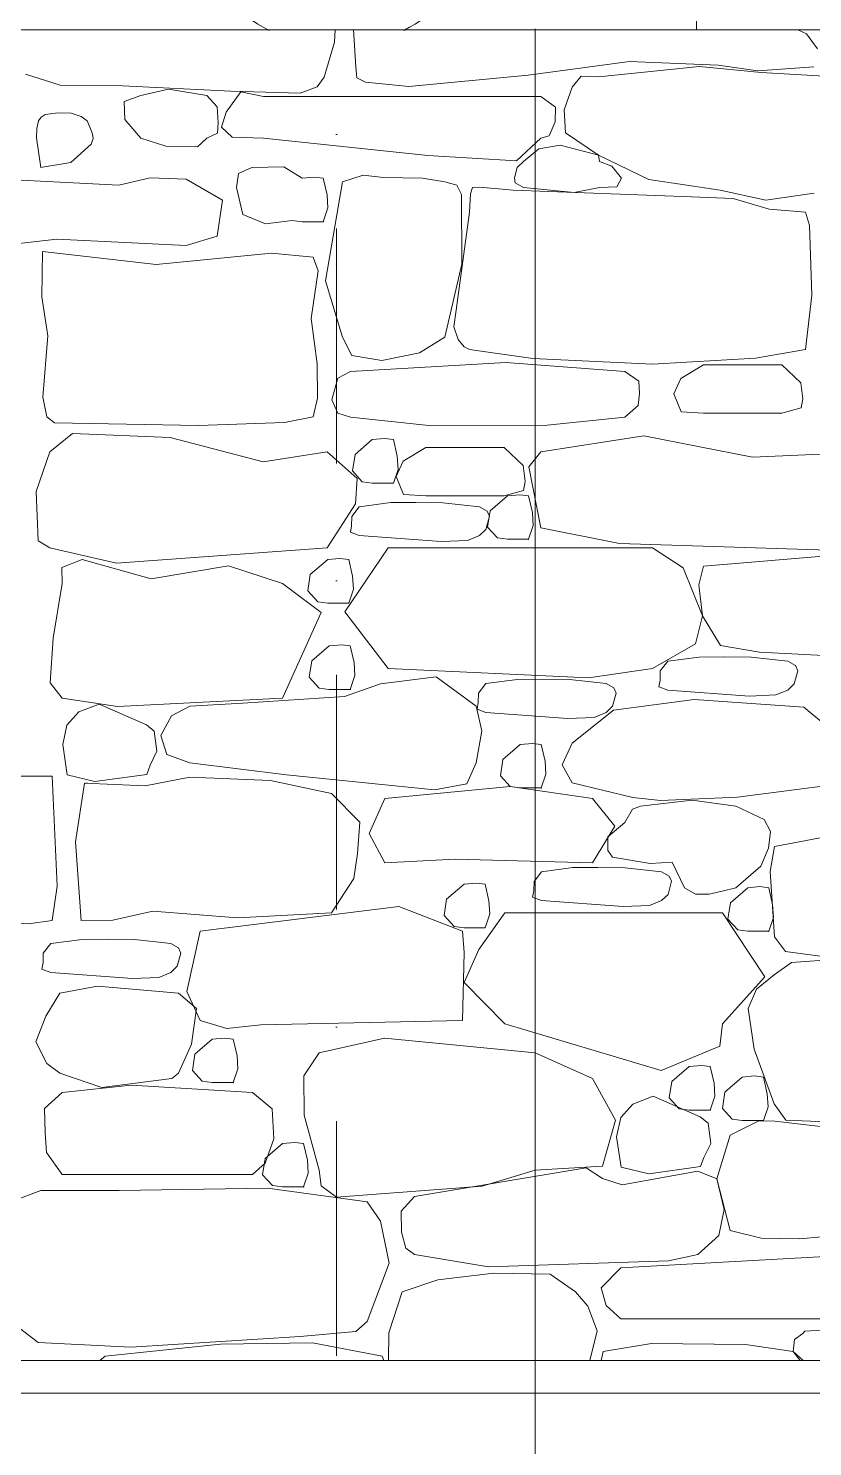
# Model space of a CAD drawing. Header units: millimetres. Extents: x 2399 to 111977, y 1313 to 59551.
# Drawn here: x 44922 to 46099, y 29042 to 31173 of the extents above; entities that cross this region are included whole.
import ezdxf

# ---------------------------------------------------------------- set-up
doc = ezdxf.new("R2010")
doc.units = ezdxf.units.MM
doc.linetypes.add('Штрихпунктирная', pattern=[670.277762, 352.777767, -176.388884, 0, -141.111112])
doc.layers.add('hatch1', color=7, linetype='Continuous', lineweight=20, true_color=0x6a6a6a)
doc.layers.add('main line', color=7, linetype='Continuous', lineweight=13)

# ---------------------------------------------------------------- blocks, each defined once
blk = doc.blocks.new('*X7')
at = {"layer": 'hatch1', "color": 251, "linetype": 'Continuous', "lineweight": 20, "true_color": 0x6a6a6a}
for p, q in [((41254, 7766.6), (41255.2, 7785.2)), ((41282.8, 7785.2), (41286, 7729.5)), ((41962.7, 7779.4), (41949.8, 7785.2)), ((41979.2, 7756.7), (41962.7, 7779.4)), ((41238.4, 7714.3), (41254, 7766.6)), ((41544.7, 7717.1), (41697.1, 7737.6)), ((41697.1, 7737.6), (41830, 7732.3)), ((40789.9, 7718.7), (40842.1, 7702.1)), ((41228.1, 7699.7), (41238.4, 7714.3)), ((41286, 7729.5), (41287.4, 7713.1)), ((41287.4, 7713.1), (41300.8, 7706.7)), ((41365.9, 7700.2), (41544.7, 7717.1)), ((41624.7, 7715.9), (41611.2, 7699)), ((41650.3, 7714.9), (41624.7, 7715.9)), ((41802, 7730), (41650.3, 7714.9)), ((41894.8, 7721), (41802, 7730)), ((41830, 7732.3), (41890, 7723.8)), ((41890, 7723.8), (41973.8, 7729.5)), ((42006.8, 7714.9), (41894.8, 7721)), ((40842.1, 7702.1), (40935.6, 7701.2)), ((40935.6, 7701.2), (41098.5, 7693.2)), ((41005.1, 7696.3), (40963.2, 7686.6)), ((41062.2, 7686.6), (41005.1, 7696.3)), ((41113.3, 7692.1), (41091.2, 7661.5)), ((41098.5, 7693.2), (41202.7, 7690.1)), ((41147.4, 7685.2), (41113.3, 7692.1)), ((41202.7, 7690.1), (41228.1, 7699.7)), ((41300.8, 7706.7), (41365.9, 7700.2)), ((41611.2, 7699), (41598.9, 7665.3)), ((40963.2, 7686.6), (40938.2, 7677.4)), ((40938.2, 7677.4), (40939.3, 7650.6)), ((41077.8, 7669.6), (41062.2, 7686.6)), ((41563.9, 7685.2), (41147.4, 7685.2)), ((41586.1, 7669.3), (41563.9, 7685.2)), ((40813.8, 7654.3), (40809.8, 7648.5)), ((40819.7, 7657.9), (40813.8, 7654.3)), ((40839.4, 7660.6), (40819.7, 7657.9)), ((40858.7, 7660.3), (40839.4, 7660.6)), ((40873.8, 7655.2), (40858.7, 7660.3)), ((40882.8, 7648.5), (40873.8, 7655.2)), ((40939.3, 7650.6), (40963.2, 7622.5)), ((41079.6, 7645.5), (41077.8, 7669.6)), ((41091.2, 7661.5), (41084.5, 7639)), ((41585.4, 7646.9), (41586.1, 7669.3)), ((41598.9, 7665.3), (41600.8, 7630.6)), ((40807.1, 7636.9), (40806.8, 7623.2)), ((40809.8, 7648.5), (40807.1, 7636.9)), ((40889.1, 7633.2), (40882.8, 7648.5)), ((40890.7, 7628.8), (40889.1, 7633.2)), ((40891.5, 7622.1), (40890.7, 7628.8)), ((41062.2, 7622.5), (41078.5, 7630.3)), ((41078.5, 7630.3), (41079.6, 7645.5)), ((41084.5, 7639), (41100.3, 7624.1)), ((41576.2, 7626.3), (41585.4, 7646.9)), ((41600.8, 7630.6), (41650.3, 7597.2)), ((40806.8, 7623.2), (40813.2, 7578.6)), ((40858.1, 7585.9), (40888.7, 7613.7)), ((40888.7, 7613.7), (40891.5, 7622.1)), ((40963.2, 7622.5), (41001.1, 7610.7)), ((41001.1, 7610.7), (41048.6, 7609.6)), ((41048.6, 7609.6), (41062.2, 7622.5)), ((41100.3, 7624.1), (41147.4, 7622.5)), ((41147.4, 7622.5), (41394.4, 7596.6)), ((41527.5, 7588.6), (41563.9, 7622.5)), ((41560.8, 7606.6), (41537.9, 7587.5)), ((41592.8, 7612), (41560.8, 7606.6)), ((41563.9, 7622.5), (41576.2, 7626.3)), ((41650.3, 7597.2), (41592.8, 7612)), ((40812.9, 7578.5), (40858.1, 7585.9)), ((41394.4, 7596.6), (41527.5, 7588.6)), ((41537.9, 7587.5), (41528.4, 7578.3)), ((41650.3, 7597.2), (41726.2, 7560.7)), ((41652.1, 7587.5), (41650.3, 7597.2)), ((41670.5, 7580.5), (41652.1, 7587.5)), ((41109.8, 7569.4), (41107.2, 7548.5)), ((41129.8, 7578.7), (41109.8, 7569.4)), ((41178, 7579.3), (41129.8, 7578.7)), ((41205.4, 7562.5), (41178, 7579.3)), ((41223.9, 7564.1), (41205.4, 7562.5)), ((41237.1, 7562.5), (41223.9, 7564.1)), ((41297.4, 7567.2), (41266.2, 7557.2)), ((41327.8, 7563.5), (41297.4, 7567.2)), ((41528.4, 7578.3), (41524.3, 7563)), ((41685.2, 7562.4), (41670.5, 7580.5)), ((40930.5, 7552.1), (40754, 7560.8)), ((40977.2, 7562.9), (40930.5, 7552.1)), ((41031.4, 7560.8), (40977.2, 7562.9)), ((41085.9, 7529.2), (41031.4, 7560.8)), ((41107.2, 7548.5), (41116.5, 7507.7)), ((41242.9, 7537.4), (41237.1, 7562.5)), ((41266.2, 7557.2), (41240.5, 7408.3)), ((41386.4, 7562.7), (41327.8, 7563.5)), ((41420, 7557.2), (41386.4, 7562.7)), ((41437.9, 7551.8), (41420, 7557.2)), ((41444.7, 7538), (41437.9, 7551.8)), ((41461.5, 7548.4), (41458.4, 7538.7)), ((41472.2, 7548.7), (41461.5, 7548.4)), ((41522.6, 7544.2), (41472.2, 7548.7)), ((41790.2, 7534.5), (41522.6, 7544.2)), ((41524.3, 7563), (41525.3, 7555.5)), ((41525.3, 7555.5), (41537.9, 7548.6)), ((41537.9, 7548.6), (41613.9, 7541)), ((41613.9, 7541), (41652.1, 7548.6)), ((41652.1, 7548.6), (41677.8, 7549.5)), ((41677.8, 7549.5), (41685.2, 7562.4)), ((41726.2, 7560.7), (41833.2, 7544.4)), ((41833.2, 7544.4), (41901.9, 7529.4)), ((41077.8, 7475.2), (41085.9, 7529.2)), ((41244.1, 7517.8), (41242.9, 7537.4)), ((41445.5, 7433.5), (41444.7, 7538)), ((41458.4, 7538.7), (41456.9, 7511.6)), ((41852.5, 7532.1), (41790.2, 7534.5)), ((41907, 7515.8), (41852.5, 7532.1)), ((41901.9, 7529.4), (41974.3, 7540.1)), ((41116.5, 7507.7), (41150.4, 7493.7)), ((41237.1, 7497.1), (41244.1, 7517.8)), ((41456.9, 7511.6), (41436.6, 7364.4)), ((41961.2, 7511.6), (41907, 7515.8)), ((41967.4, 7491.6), (41961.2, 7511.6)), ((41150.4, 7493.7), (41190.4, 7499.1)), ((41190.4, 7499.1), (41205.4, 7497.1)), ((41205.4, 7497.1), (41237.1, 7497.1)), ((41970.6, 7386.5), (41967.4, 7491.6)), ((40754, 7461.4), (40837.1, 7470.7)), ((40837.1, 7470.7), (41031.4, 7461.4)), ((41031.4, 7461.4), (41077.8, 7475.2)), ((40815.7, 7452.4), (40814.9, 7384)), ((40986.3, 7432.8), (40815.7, 7452.4)), ((41159.3, 7449.7), (40986.3, 7432.8)), ((41222.2, 7443.7), (41159.3, 7449.7)), ((41229.8, 7423.1), (41222.2, 7443.7)), ((41219.2, 7351.6), (41229.8, 7423.1)), ((41420, 7323.5), (41445.5, 7433.5)), ((41240.5, 7408.3), (41266.2, 7323.5)), ((40814.9, 7384), (40823.5, 7325.5)), ((41961.2, 7305), (41970.6, 7386.5)), ((41227.9, 7283.5), (41219.2, 7351.6)), ((41436.6, 7364.4), (41433.1, 7339.2)), ((41433.1, 7339.2), (41439.6, 7320.2)), ((40823.5, 7325.5), (40816.3, 7233.7)), ((41266.2, 7323.5), (41280, 7296)), ((41381.7, 7299.9), (41420, 7323.5)), ((41439.6, 7320.2), (41448.6, 7309.2)), ((41448.6, 7309.2), (41456.9, 7305)), ((41280, 7296), (41325.1, 7288.6)), ((41325.1, 7288.6), (41381.7, 7299.9)), ((41456.9, 7305), (41551.7, 7291.8)), ((41551.7, 7291.8), (41731.6, 7283.2)), ((41731.6, 7283.2), (41886.3, 7292)), ((41886.3, 7292), (41961.2, 7305)), ((41228.4, 7231.8), (41227.9, 7283.5)), ((41278, 7272), (41258.9, 7261.9)), ((41511.2, 7285.7), (41278, 7272)), ((41689.9, 7272), (41511.2, 7285.7)), ((41711.3, 7257.7), (41689.9, 7272)), ((41808.1, 7281.9), (41774, 7261.6)), ((41925.6, 7281.9), (41808.1, 7281.9)), ((41954.3, 7254.8), (41925.6, 7281.9)), ((41258.9, 7261.9), (41250.3, 7229.3)), ((41712.3, 7238.8), (41711.3, 7257.7)), ((41774, 7261.6), (41763.5, 7238.3)), ((41957.1, 7230.8), (41954.3, 7254.8)), ((40816.3, 7233.7), (40822.2, 7203.7)), ((41222.2, 7203.7), (41228.4, 7231.8)), ((41250.3, 7229.3), (41259.1, 7209.2)), ((41710.3, 7220.9), (41712.3, 7238.8)), ((41763.5, 7238.3), (41774.5, 7211.6)), ((41954.9, 7217.3), (41957.1, 7230.8)), ((40822.2, 7203.7), (40833.7, 7195.1)), ((41179.1, 7195.6), (41222.2, 7203.7)), ((41259.1, 7209.2), (41278, 7203.4)), ((41278, 7203.4), (41396, 7191)), ((41573.5, 7191.3), (41689.9, 7203.4)), ((41689.9, 7203.4), (41710.3, 7220.9)), ((41774.5, 7211.6), (41808.1, 7209.3)), ((41808.1, 7209.3), (41925.6, 7209.3)), ((41925.6, 7209.3), (41954.9, 7217.3)), ((40833.7, 7195.1), (41050.1, 7190.8)), ((41050.1, 7190.8), (41179.1, 7195.6)), ((41396, 7191), (41573.5, 7191.3)), ((40860.8, 7178.9), (40826.6, 7151.4)), ((41007.5, 7172.9), (40860.8, 7178.9)), ((41147.2, 7136.2), (41007.5, 7172.9)), ((41310.9, 7169.7), (41284.9, 7147.1)), ((41329.3, 7171.4), (41310.9, 7169.7)), ((41342.6, 7169.7), (41329.3, 7171.4)), ((41348.3, 7144.7), (41342.6, 7169.7)), ((41718.6, 7175.2), (41563.9, 7151.4)), ((41881.7, 7143.5), (41718.6, 7175.2)), ((40826.6, 7151.4), (40806.2, 7091.8)), ((41242.9, 7151.4), (41147.2, 7136.2)), ((41288.4, 7111.2), (41242.9, 7151.4)), ((41284.9, 7147.1), (41281.2, 7122.6)), ((41349.6, 7125), (41348.3, 7144.7)), ((41391.3, 7157.8), (41357.3, 7137.5)), ((41508.8, 7157.8), (41391.3, 7157.8)), ((41537.5, 7130.6), (41508.8, 7157.8)), ((41563.9, 7151.4), (41545.7, 7129)), ((42068.2, 7151.4), (41881.7, 7143.5)), ((41281.2, 7122.6), (41295.9, 7106.3)), ((41342.6, 7104.4), (41349.6, 7125)), ((41357.3, 7137.5), (41346.7, 7114.2)), ((41540.4, 7106.7), (41537.5, 7130.6)), ((41545.7, 7129), (41563.9, 7037.2)), ((41285.5, 7073.2), (41288.4, 7111.2)), ((41295.9, 7106.3), (41310.9, 7104.4)), ((41310.9, 7104.4), (41342.6, 7104.4)), ((41346.7, 7114.2), (41357.8, 7087.5)), ((41538.1, 7093.2), (41540.4, 7106.7)), ((40806.2, 7091.8), (40809.1, 7017.8)), ((41338.6, 7075), (41291.3, 7068.8)), ((41376.1, 7075.2), (41338.6, 7075)), ((41357.8, 7087.5), (41391.3, 7085.2)), ((41417, 7074.9), (41376.1, 7075.2)), ((41391.3, 7085.2), (41508.8, 7085.2)), ((41471.6, 7068.8), (41417, 7074.9)), ((41513.8, 7085.4), (41487.7, 7062.8)), ((41508.8, 7085.2), (41538.1, 7093.2)), ((41532.2, 7087), (41513.8, 7085.4)), ((41545.4, 7085.4), (41532.2, 7087)), ((41551.2, 7060.3), (41545.4, 7085.4)), ((41242.9, 7006.9), (41285.5, 7073.2)), ((41280.2, 7054.3), (41279.8, 7040.4)), ((41291.3, 7068.8), (41280.2, 7054.3)), ((41483.3, 7062.4), (41471.6, 7068.8)), ((41481.4, 7034.8), (41486.7, 7054.7)), ((41486.7, 7054.7), (41483.3, 7062.4)), ((41487.7, 7062.8), (41484, 7038.2)), ((41552.4, 7040.7), (41551.2, 7060.3)), ((41279.8, 7040.4), (41278, 7030.5)), ((41471.6, 7025.6), (41481.4, 7034.8)), ((41484, 7038.2), (41498.8, 7022)), ((41545.4, 7020.1), (41552.4, 7040.7)), ((41563.9, 7037.2), (41682.3, 7013.5)), ((40809.1, 7017.8), (40826.6, 7006.9)), ((41278, 7030.5), (41291.3, 7025.6)), ((41291.3, 7025.6), (41414.2, 7016.6)), ((41414.2, 7016.6), (41453.6, 7018.1)), ((41453.6, 7018.1), (41471.6, 7025.6)), ((41498.8, 7022), (41513.8, 7020.1)), ((41513.8, 7020.1), (41545.4, 7020.1)), ((41682.3, 7013.5), (41995.9, 7003.6)), ((40826.6, 7006.9), (40926.9, 6983.9)), ((40875.2, 6989.4), (40844.8, 6977.6)), ((40978.9, 6960.5), (40875.2, 6989.4)), ((40926.9, 6983.9), (41242.9, 7006.9)), ((41243.9, 6989.5), (41217.8, 6966.9)), ((41262.3, 6991.1), (41243.9, 6989.5)), ((41275.6, 6989.5), (41262.3, 6991.1)), ((41334.9, 7006.9), (41269.5, 6910.9)), ((41281.3, 6964.4), (41275.6, 6989.5)), ((41731.6, 7006.9), (41334.9, 7006.9)), ((41777.5, 6977), (41731.6, 7006.9)), ((42045.4, 6999.2), (41808.1, 6979.8)), ((40844.8, 6977.6), (40845, 6953.4)), ((41095.2, 6980.2), (40978.9, 6960.5)), ((41175.9, 6953.4), (41095.2, 6980.2)), ((41806.9, 6905.2), (41777.5, 6977)), ((41808.1, 6979.8), (41801.2, 6951.4)), ((40845, 6953.4), (40831.6, 6871.3)), ((41234.3, 6910.1), (41175.9, 6953.4)), ((41217.8, 6966.9), (41214.2, 6942.3)), ((41282.6, 6944.8), (41281.3, 6964.4)), ((41801.2, 6951.4), (41806.9, 6905.2)), ((41214.2, 6942.3), (41228.9, 6926.1)), ((41228.9, 6926.1), (41243.9, 6924.1)), ((41275.6, 6924.1), (41282.6, 6944.8)), ((41175.9, 6781.4), (41234.3, 6910.1)), ((41243.9, 6924.1), (41275.6, 6924.1)), ((41269.5, 6910.9), (41334.9, 6826)), ((41796.2, 6863.1), (41806.9, 6905.2)), ((41806.9, 6905.2), (41833.6, 6860.4)), ((40831.6, 6871.3), (40827.2, 6804.4)), ((41264.4, 6861.4), (41246, 6859.8)), ((41277.7, 6859.8), (41264.4, 6861.4)), ((41731.6, 6826), (41796.2, 6863.1)), ((41246, 6859.8), (41219.9, 6837.2)), ((41283.4, 6834.8), (41277.7, 6859.8)), ((41801.7, 6843), (41754.4, 6836.8)), ((41839.2, 6843.2), (41801.7, 6843)), ((41833.6, 6860.4), (41892.5, 6850.4)), ((41880, 6842.9), (41839.2, 6843.2)), ((41934.6, 6836.8), (41880, 6842.9)), ((41892.5, 6850.4), (42086.6, 6840.6)), ((41219.9, 6837.2), (41216.3, 6812.7)), ((41284.7, 6815.1), (41283.4, 6834.8)), ((41334.9, 6826), (41635.3, 6811.9)), ((41635.3, 6811.9), (41731.6, 6826)), ((41743.3, 6822.2), (41742.9, 6808.3)), ((41754.4, 6836.8), (41743.3, 6822.2)), ((41946.4, 6830.3), (41934.6, 6836.8)), ((41944.5, 6802.7), (41949.8, 6822.6)), ((41949.8, 6822.6), (41946.4, 6830.3)), ((40827.2, 6804.4), (40845, 6781.4)), ((41216.3, 6812.7), (41231, 6796.4)), ((41323, 6802.8), (41268.9, 6783.9)), ((41277.7, 6794.5), (41284.7, 6815.1)), ((41407, 6813.3), (41323, 6802.8)), ((41467, 6769.5), (41407, 6813.3)), ((41481.5, 6803.1), (41470.4, 6788.6)), ((41528.8, 6809.3), (41481.5, 6803.1)), ((41566.3, 6809.6), (41528.8, 6809.3)), ((41607.2, 6809.2), (41566.3, 6809.6)), ((41661.8, 6803.1), (41607.2, 6809.2)), ((41673.5, 6796.7), (41661.8, 6803.1)), ((41676.9, 6789), (41673.5, 6796.7)), ((41742.9, 6808.3), (41741.1, 6798.4)), ((41741.1, 6798.4), (41754.4, 6793.5)), ((41934.6, 6793.5), (41944.5, 6802.7)), ((40845, 6781.4), (40928.5, 6768.7)), ((40928.5, 6768.7), (41175.9, 6781.4)), ((41268.9, 6783.9), (41116.4, 6773.9)), ((41231, 6796.4), (41246, 6794.5)), ((41246, 6794.5), (41277.7, 6794.5)), ((41470.4, 6788.6), (41470, 6774.7)), ((41671.6, 6769.1), (41676.9, 6789)), ((41794.3, 6779.4), (41673.1, 6763.4)), ((41754.4, 6793.5), (41877.3, 6784.5)), ((41958.6, 6768), (41794.3, 6779.4)), ((41877.3, 6784.5), (41916.7, 6786.1)), ((41916.7, 6786.1), (41934.6, 6793.5)), ((40870.4, 6760.7), (40852.3, 6740.8)), ((40901, 6772.5), (40870.4, 6760.7)), ((40971.7, 6741.4), (40901, 6772.5)), ((41009.3, 6754.8), (40993.6, 6725.1)), ((41037.1, 6769.5), (41009.3, 6754.8)), ((41116.4, 6773.9), (41037.1, 6769.5)), ((41475.3, 6732.4), (41467, 6769.5)), ((41470, 6774.7), (41468.2, 6764.8)), ((41468.2, 6764.8), (41481.5, 6759.9)), ((41481.5, 6759.9), (41604.4, 6750.9)), ((41673.1, 6763.4), (41611.2, 6713.9)), ((41643.8, 6752.4), (41661.8, 6759.9)), ((41661.8, 6759.9), (41671.6, 6769.1)), ((42023.6, 6713.9), (41958.6, 6768)), ((40852.3, 6740.8), (40846, 6711.5)), ((40983.5, 6731.9), (40971.7, 6741.4)), ((41604.4, 6750.9), (41643.8, 6752.4)), ((40846, 6711.5), (40852.7, 6666.2)), ((40987.3, 6701.8), (40983.5, 6731.9)), ((40993.6, 6725.1), (41002.5, 6696.7)), ((41467, 6684.1), (41475.3, 6732.4)), ((41532.9, 6711.8), (41506.8, 6689.2)), ((41551.3, 6713.4), (41532.9, 6711.8)), ((41564.6, 6711.8), (41551.3, 6713.4)), ((41570.3, 6686.7), (41564.6, 6711.8)), ((41611.2, 6713.9), (41595.9, 6681.2)), ((40977.2, 6680.5), (40987.3, 6701.8)), ((41002.5, 6696.7), (41037.1, 6684.1)), ((40972.1, 6666.8), (40977.2, 6680.5)), ((41037.1, 6684.1), (41182.1, 6666)), ((41452.7, 6652.4), (41467, 6684.1)), ((41506.8, 6689.2), (41503.2, 6664.6)), ((41571.6, 6667.1), (41570.3, 6686.7)), ((41595.9, 6681.2), (41611.2, 6654)), ((40830.3, 6664.3), (40698.5, 6664.3)), ((40837.8, 6499), (40830.3, 6664.3)), ((40852.7, 6666.2), (40894.3, 6656.2)), ((40878.7, 6653.8), (40865, 6565.3)), ((40882.5, 6654), (40878.7, 6653)), ((40969.9, 6649.7), (40878.7, 6653.8)), ((40894.3, 6656.2), (40972.1, 6666.8)), ((41037.1, 6662.7), (40969.9, 6649.7)), ((41158.1, 6657.6), (41037.1, 6662.7)), ((41249.7, 6637.9), (41158.1, 6657.6)), ((41182.1, 6666), (41404.1, 6643.5)), ((41517.9, 6648.4), (41329.7, 6630.7)), ((41404.1, 6643.5), (41452.7, 6652.4)), ((41503.2, 6664.6), (41517.9, 6648.4)), ((41517.9, 6648.4), (41532.9, 6646.4)), ((41641.6, 6630.7), (41517.9, 6648.4)), ((41564.6, 6646.4), (41571.6, 6667.1)), ((41611.2, 6654), (41702.2, 6631.9)), ((41859.2, 6632.7), (42023.6, 6654)), ((41292.2, 6595), (41249.7, 6637.9)), ((41329.7, 6630.7), (41306.1, 6577.8)), ((41532.9, 6646.4), (41564.6, 6646.4)), ((41675.1, 6589), (41641.6, 6630.7)), ((41702.2, 6631.9), (41743.4, 6627.5)), ((41791.2, 6628.1), (41713.7, 6618.8)), ((41743.4, 6627.5), (41859.2, 6632.7)), ((41856.9, 6618.8), (41791.2, 6628.1)), ((41701.7, 6614.5), (41689.9, 6594.5)), ((41713.7, 6618.8), (41701.7, 6614.5)), ((41899.5, 6599.2), (41856.9, 6618.8)), ((41288.6, 6548), (41292.2, 6595)), ((41641.6, 6533.8), (41675.1, 6589)), ((41689.9, 6594.5), (41664.5, 6573.2)), ((41908.8, 6580.9), (41899.5, 6599.2)), ((40865, 6565.3), (40873.6, 6447.1)), ((41306.1, 6577.8), (41329.7, 6533.8)), ((41664.5, 6573.2), (41664.4, 6552.5)), ((41905.8, 6555.8), (41908.8, 6580.9)), ((42022.3, 6578.7), (41915, 6558.7)), ((41283, 6510.2), (41288.6, 6548)), ((41664.4, 6552.5), (41671.6, 6542.6)), ((41671.6, 6542.6), (41727.9, 6533)), ((41894.2, 6528.9), (41905.8, 6555.8)), ((41915, 6558.7), (41908.1, 6521)), ((41329.7, 6533.8), (41435.5, 6539.5)), ((41435.5, 6539.5), (41641.6, 6533.8)), ((41564.8, 6520.5), (41553.7, 6505.9)), ((41612.1, 6526.7), (41564.8, 6520.5)), ((41649.6, 6526.9), (41612.1, 6526.7)), ((41690.5, 6526.6), (41649.6, 6526.9)), ((41745.1, 6520.5), (41690.5, 6526.6)), ((41727.9, 6533), (41761.1, 6535.1)), ((41756.8, 6514), (41745.1, 6520.5)), ((41761.1, 6535.1), (41779.6, 6496.6)), ((41856.9, 6496.6), (41894.2, 6528.9)), ((41908.1, 6521), (41915, 6422.7)), ((40830.3, 6447.1), (40837.8, 6499)), ((41249.7, 6459), (41283, 6510.2)), ((41448.6, 6501.8), (41422.5, 6479.2)), ((41467, 6503.4), (41448.6, 6501.8)), ((41480.2, 6501.8), (41467, 6503.4)), ((41486, 6476.7), (41480.2, 6501.8)), ((41553.7, 6505.9), (41553.3, 6492)), ((41754.9, 6486.4), (41760.3, 6506.3)), ((41760.3, 6506.3), (41756.8, 6514)), ((41422.5, 6479.2), (41418.8, 6454.7)), ((41553.3, 6492), (41551.5, 6482.2)), ((41551.5, 6482.2), (41564.8, 6477.2)), ((41564.8, 6477.2), (41687.8, 6468.2)), ((41727.2, 6469.8), (41745.1, 6477.2)), ((41745.1, 6477.2), (41754.9, 6486.4)), ((41779.6, 6496.6), (41796, 6486.9)), ((41796, 6486.9), (41816.9, 6486.9)), ((41816.9, 6486.9), (41836.2, 6491.6)), ((41836.2, 6491.6), (41856.9, 6496.6)), ((41874.5, 6496.6), (41848.5, 6473.9)), ((41892.9, 6498.2), (41874.5, 6496.6)), ((41906.2, 6496.6), (41892.9, 6498.2)), ((41911.9, 6471.5), (41906.2, 6496.6)), ((40921.2, 6447.7), (40981.2, 6461.4)), ((40981.2, 6461.4), (41108.5, 6451.5)), ((41350.8, 6468.3), (41052.3, 6431.3)), ((41108.5, 6451.5), (41249.7, 6459)), ((41446.4, 6431.3), (41350.8, 6468.3)), ((41509.7, 6459), (41470.6, 6403.8)), ((41480.2, 6436.5), (41487.2, 6457.1)), ((41487.2, 6457.1), (41486, 6476.7)), ((41836.5, 6459), (41509.7, 6459)), ((41687.8, 6468.2), (41727.2, 6469.8)), ((41900.1, 6362.6), (41836.5, 6459)), ((41848.5, 6473.9), (41844.8, 6449.4)), ((41913.2, 6451.9), (41911.9, 6471.5)), ((40698.5, 6447.1), (40794.8, 6442.4)), ((40794.8, 6442.4), (40830.3, 6447.1)), ((40873.1, 6447.1), (40921.2, 6447.7)), ((41418.8, 6454.7), (41433.6, 6438.4)), ((41433.6, 6438.4), (41448.6, 6436.5)), ((41448.6, 6436.5), (41480.2, 6436.5)), ((41844.8, 6449.4), (41859.5, 6433.1)), ((41906.2, 6431.2), (41913.2, 6451.9)), ((40875.3, 6418.8), (40828, 6412.6)), ((40912.8, 6419), (40875.3, 6418.8)), ((40953.7, 6418.7), (40912.8, 6419)), ((41008.3, 6412.6), (40953.7, 6418.7)), ((41052.3, 6431.3), (41032.5, 6340.7)), ((41448.7, 6399.1), (41446.4, 6431.3)), ((41859.5, 6433.1), (41874.5, 6431.2)), ((41874.5, 6431.2), (41906.2, 6431.2)), ((41915, 6422.7), (41931.2, 6400.6)), ((40816.9, 6398.1), (40816.5, 6384.1)), ((40828, 6412.6), (40816.9, 6398.1)), ((41020, 6406.1), (41008.3, 6412.6)), ((41018.1, 6378.6), (41023.4, 6398.4)), ((41023.4, 6398.4), (41020, 6406.1)), ((41446.4, 6297.3), (41448.7, 6399.1)), ((41470.6, 6403.8), (41448.7, 6354)), ((41931.2, 6400.6), (41995, 6392)), ((42120.2, 6397.5), (41940.3, 6384)), ((40816.5, 6384.1), (40814.7, 6374.3)), ((40814.7, 6374.3), (40828, 6369.4)), ((41008.3, 6369.4), (41018.1, 6378.6)), ((41940.3, 6384), (41914.4, 6365.9)), ((40828, 6369.4), (40950.9, 6360.3)), ((40950.9, 6360.3), (40990.3, 6361.9)), ((40990.3, 6361.9), (41008.3, 6369.4)), ((41448.7, 6354), (41509.7, 6292)), ((41836.5, 6292), (41900.1, 6362.6)), ((41914.4, 6365.9), (41887.7, 6344.3)), ((40841.7, 6338.2), (40820.8, 6303.7)), ((40898.5, 6348.5), (40841.7, 6338.2)), ((41020, 6338.2), (40898.5, 6348.5)), ((41046.9, 6315), (41020, 6338.2)), ((41032.5, 6340.7), (41052.3, 6297.3)), ((41887.7, 6344.3), (41875.2, 6315.3)), ((41039.4, 6261.3), (41046.9, 6315)), ((41875.2, 6315.3), (41884.1, 6253.8)), ((40820.8, 6303.7), (40805.8, 6265.2)), ((41052.3, 6297.3), (41092.5, 6284.8)), ((41092.5, 6284.8), (41143.5, 6290.4)), ((41143.5, 6290.4), (41446.4, 6297.3)), ((41509.7, 6292), (41744.4, 6222)), ((41832.8, 6258.3), (41836.5, 6292)), ((40805.8, 6265.2), (40822.2, 6232.5)), ((41070.5, 6269.1), (41044.5, 6246.4)), ((41088.9, 6270.7), (41070.5, 6269.1)), ((41102.2, 6269.1), (41088.9, 6270.7)), ((41107.9, 6244), (41102.2, 6269.1)), ((41329.2, 6270.7), (41231.2, 6248.4)), ((41555.3, 6248.4), (41329.2, 6270.7)), ((41020, 6218.1), (41039.4, 6261.3)), ((41044.5, 6246.4), (41040.8, 6221.9)), ((41109.2, 6224.4), (41107.9, 6244)), ((41231.2, 6248.4), (41208, 6213.7)), ((41641.6, 6210.1), (41555.3, 6248.4)), ((41744.4, 6222), (41832.8, 6258.3)), ((41884.1, 6253.8), (41914.4, 6171.9)), ((40822.2, 6232.5), (40841.7, 6218.1)), ((41040.8, 6221.9), (41055.5, 6205.7)), ((41102.2, 6203.7), (41109.2, 6224.4)), ((41786.5, 6227.9), (41760.5, 6205.3)), ((41805, 6229.5), (41786.5, 6227.9)), ((41818.2, 6227.9), (41805, 6229.5)), ((41824, 6202.8), (41818.2, 6227.9)), ((40841.7, 6218.1), (40904.9, 6196.6)), ((40948.6, 6200.1), (40845, 6189)), ((40904.9, 6196.6), (41009.8, 6210.1)), ((41130.8, 6189), (40948.6, 6200.1)), ((41009.8, 6210.1), (41020, 6218.1)), ((41055.5, 6205.7), (41070.5, 6203.7)), ((41070.5, 6203.7), (41102.2, 6203.7)), ((41208, 6213.7), (41208.8, 6154.8)), ((41676.2, 6147.3), (41641.6, 6210.1)), ((41760.5, 6205.3), (41756.8, 6180.8)), ((41825.2, 6183.2), (41824, 6202.8)), ((41866.4, 6212.1), (41840.4, 6189.4)), ((41884.8, 6213.7), (41866.4, 6212.1)), ((41898.1, 6212.1), (41884.8, 6213.7)), ((41903.9, 6187), (41898.1, 6212.1)), ((40845, 6189), (40818.6, 6164.7)), ((41160.6, 6164.4), (41130.8, 6189)), ((41732.7, 6183.2), (41702.1, 6171.3)), ((41803.4, 6152.1), (41732.7, 6183.2)), ((41756.8, 6180.8), (41771.5, 6164.5)), ((41818.2, 6162.6), (41825.2, 6183.2)), ((41840.4, 6189.4), (41836.7, 6164.9)), ((41905.1, 6167.4), (41903.9, 6187)), ((40818.6, 6164.7), (40819.9, 6128.2)), ((41162.8, 6119.3), (41160.6, 6164.4)), ((41702.1, 6171.3), (41684, 6151.5)), ((41771.5, 6164.5), (41786.5, 6162.6)), ((41786.5, 6162.6), (41818.2, 6162.6)), ((41836.7, 6164.9), (41851.4, 6148.7)), ((41898.1, 6146.7), (41905.1, 6167.4)), ((41914.4, 6171.9), (41931.7, 6147.3)), ((41208.8, 6154.8), (41231.2, 6072.2)), ((41656.3, 6078.1), (41676.2, 6147.3)), ((41684, 6151.5), (41677.7, 6122.1)), ((41815.2, 6142.6), (41803.4, 6152.1)), ((41819, 6112.5), (41815.2, 6142.6)), ((41891.3, 6146.2), (41848.4, 6125)), ((41851.4, 6148.7), (41866.4, 6146.7)), ((41866.4, 6146.7), (41898.1, 6146.7)), ((41915.1, 6145.6), (41891.3, 6146.2)), ((42092.6, 6125), (41915.1, 6145.6)), ((41931.7, 6147.3), (42030.5, 6143.4)), ((40819.9, 6128.2), (40821.9, 6098.6)), ((41149.8, 6082.8), (41162.8, 6119.3)), ((41677.7, 6122.1), (41684.4, 6076.9)), ((41848.4, 6125), (41828.2, 6059.3)), ((40821.9, 6098.6), (40845, 6065.6)), ((41175.9, 6112.4), (41149.9, 6089.8)), ((41194.4, 6114), (41175.9, 6112.4)), ((41207.6, 6112.4), (41194.4, 6114)), ((41213.4, 6087.3), (41207.6, 6112.4)), ((41808.9, 6091.1), (41819, 6112.5)), ((41130.8, 6065.6), (41149.8, 6082.8)), ((41149.9, 6089.8), (41146.2, 6065.3)), ((41214.6, 6067.7), (41213.4, 6087.3)), ((41632, 6075.6), (41374.4, 6032.7)), ((41555.3, 6072.2), (41656.3, 6078.1)), ((41656.6, 6059.6), (41632, 6075.6)), ((41684.4, 6076.9), (41726, 6066.8)), ((41726, 6066.8), (41803.8, 6077.5)), ((41803.8, 6077.5), (41808.9, 6091.1)), ((40845, 6065.6), (41130.8, 6065.6)), ((41146.2, 6065.3), (41161, 6049)), ((41207.6, 6047.1), (41214.6, 6067.7)), ((41231.2, 6072.2), (41234, 6048.8)), ((41475.9, 6048.2), (41555.3, 6072.2)), ((41686.2, 6050.4), (41656.6, 6059.6)), ((41799.5, 6070.9), (41686.2, 6050.4)), ((41828.2, 6059.3), (41799.5, 6070.9)), ((41839, 6013.1), (41828.2, 6059.3)), ((41828.2, 6059.3), (41848.4, 5981.8)), ((40813, 6041.8), (40768.1, 6024.7)), ((40881.4, 6041.8), (40813, 6041.8)), ((40930.6, 6041.8), (40862.3, 6041.8)), ((41153.4, 6045.2), (40930.6, 6041.8)), ((41303.1, 6024.7), (41153.4, 6045.2)), ((41161, 6049), (41175.9, 6047.1)), ((41175.9, 6047.1), (41207.6, 6047.1)), ((41234, 6048.8), (41256.9, 6031.6)), ((41256.9, 6031.6), (41475.9, 6048.2)), ((41374.4, 6032.7), (41354.1, 6010.8)), ((41323.4, 5995.6), (41303.1, 6024.7)), ((41354.1, 6010.8), (41354.6, 5979.3)), ((41831.2, 5974), (41839, 6013.1)), ((41336.1, 5932.5), (41323.4, 5995.6)), ((41354.6, 5979.3), (41361.3, 5955.2)), ((41799.5, 5945.5), (41831.2, 5974)), ((41848.4, 5981.8), (41894.6, 5970.2)), ((41894.6, 5970.2), (41953, 5969.1)), ((41953, 5969.1), (42092.6, 5981.8)), ((41361.3, 5955.2), (41374.4, 5945.5)), ((41374.4, 5945.5), (41485.3, 5927)), ((42193.6, 5954), (41684, 5925.6)), ((41755.7, 5935.8), (41799.5, 5945.5)), ((41303.1, 5845.1), (41336.1, 5932.5)), ((41485.3, 5927), (41755.7, 5935.8)), ((41684, 5925.6), (41654.4, 5895.4)), ((41409.2, 5907.3), (41355.9, 5889.4)), ((41493.3, 5917.6), (41409.2, 5907.3)), ((41577.7, 5915.9), (41493.3, 5917.6)), ((41616, 5889.4), (41577.7, 5915.9)), ((41355.9, 5889.4), (41335.5, 5827.9)), ((41634.7, 5868), (41616, 5889.4)), ((41654.4, 5895.4), (41661.8, 5868.9)), ((41648.3, 5830.7), (41634.7, 5868)), ((41661.8, 5868.9), (41684, 5849.1)), ((40768.1, 5845.1), (40809.4, 5813.2)), ((41286.3, 5830.1), (41303.1, 5845.1)), ((41684, 5849.1), (42193.6, 5849.1)), ((40948.5, 5806.3), (41202.4, 5822.1)), ((41202.4, 5822.1), (41286.3, 5830.1)), ((41335.5, 5827.9), (41335.1, 5786.1)), ((41637.3, 5786.1), (41648.3, 5830.7)), ((41944.7, 5817.9), (41942.7, 5799.6)), ((41957.1, 5826.8), (41944.7, 5817.9)), ((41960.5, 5830.5), (41957.1, 5826.8)), ((41987.6, 5831.8), (41960.5, 5830.5)), ((40809.4, 5813.2), (40948.5, 5806.3)), ((41082.9, 5810.8), (40909.7, 5793)), ((41221, 5812.8), (41082.9, 5810.8)), ((41325.6, 5793), (41221, 5812.8)), ((41657.6, 5799.6), (41654.4, 5786.1)), ((41729.9, 5811.9), (41657.6, 5799.6)), ((41871.1, 5810.5), (41729.9, 5811.9)), ((41942.7, 5799.6), (41871.1, 5810.5)), ((41953.1, 5786.1), (41942.7, 5799.6)), ((41942.7, 5799.6), (41957.8, 5786.1)), ((40909.7, 5793), (40901.9, 5786.1)), ((41328.2, 5786.1), (41325.6, 5793))]:
    blk.add_line(p, q, dxfattribs=at)
for p in [(41237.1, 7497.1), (41342.6, 7104.4), (41545.4, 7020.1), (41275.6, 6924.1), (41277.7, 6794.5), (41564.6, 6646.4), (41480.2, 6436.5), (41906.2, 6431.2), (41102.2, 6203.7), (41818.2, 6162.6), (41898.1, 6146.7), (41207.6, 6047.1)]:
    blk.add_point(p, dxfattribs=at)
blk = doc.blocks.new('Штриховка_4', base_point=(0, 2500))
at = {"layer": 'main line', "color": 7, "linetype": 'Continuous', "lineweight": 13}
for p, q in [((32955.1, 7785.2), (44567.3, 7785.2)), ((44567.3, 5786.1), (32955.1, 5786.1))]:
    blk.add_line(p, q, dxfattribs=at)
at = {"layer": 'hatch1', "color": 251, "linetype": 'Continuous', "lineweight": 20, "true_color": 0x6a6a6a}
blk.add_blockref('*X7', (0, 0), dxfattribs=at)

msp = doc.modelspace()

# ---------------------------------------------------------------- linework, layer by layer
at = {"layer": 'hatch1', "color": 251, "linetype": 'Continuous', "lineweight": 20, "true_color": 0x6a6a6a}
msp.add_line((45924.9865, 31170.1973), (45924.9865, 35790.864), dxfattribs=at)
at = {"layer": 'main line', "color": 7, "linetype": 'Штрихпунктирная', "lineweight": 13}
msp.add_line((45384.3663, 39586.6714), (45384.3663, 27966.284), dxfattribs=at)
at = {"layer": 'main line', "color": 7, "linetype": 'Continuous', "lineweight": 13}
for p, q in [((45682.7788, 31172.0643), (45682.7788, 28817.3513)), ((48200.1743, 31170.1973), (36854.7223, 31170.1973)), ((49845.2104, 29171.0932), (35985.6637, 29171.0932)), ((36007.9124, 29122.3094), (49782.284, 29122.3094))]:
    msp.add_line(p, q, dxfattribs=at)
msp.add_arc((45384.3663, 31370.4976), 225, 296.7457516, 243.2542484, dxfattribs=at)

# ---------------------------------------------------------------- block references
at = {"layer": 'hatch1', "color": 251, "linetype": 'Continuous', "lineweight": 20, "true_color": 0x6a6a6a}
msp.add_blockref('Штриховка_4', (4127.3381, 25885.0247), dxfattribs=at)

doc.saveas('drawing.dxf')
